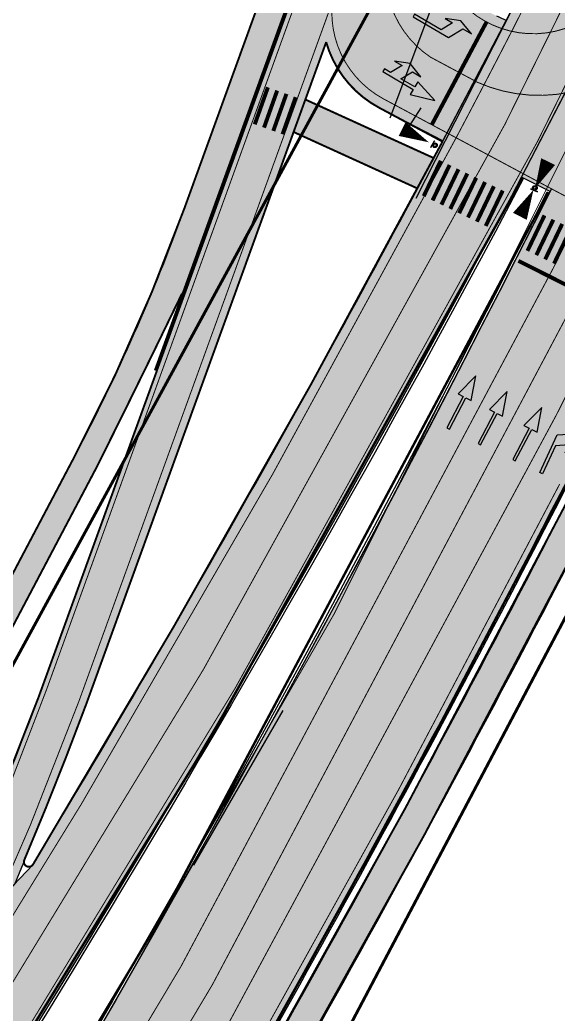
# Model space of a CAD drawing. Header units: metres. Extents: x 751 to 535790, y 161 to 6579518.
# Drawn here: x 535592.9 to 535647.7, y 6579113.8 to 6579214.9 of the extents above; entities that cross this region are included whole.
import ezdxf

# ---------------------------------------------------------------- set-up
doc = ezdxf.new("R2010")
doc.units = ezdxf.units.M
for name, pattern in [('08136_Kogujatee$0$911', [2, 1, 1]), ('08136_Kogujatee$0$921', [4, 1, -3]), ('08136_Kogujatee$0$923_rada', [1, 0.5, -0.5]), ('08136_Kogujatee$0$924', [4, 1, -3]), ('08136_Kogujatee$0$DOT', [0.25, 0, -0.25]), ('13132-geo$0$KATASTRIPIIR', [0.02, 0.01, 0.01])]:
    doc.linetypes.add(name, pattern=pattern)
for name, color, linetype, lineweight in [('-GEODEESIA', 7, 'Continuous', 9), ('-KOGUJATEE', 7, 'Continuous', 9), ('DP_KR-olemasolev', 36, 'Continuous', 9)]:
    doc.layers.add(name, color=color, linetype=linetype, lineweight=lineweight)
doc.layers.add('08136_Kogujatee$0$K-T_kate_kõnnitee', color=7, linetype='Continuous', true_color=0xffffcc)
for name, color, linetype in [('08136_Kogujatee$0$K-T_kate_sõidutee', 254, 'Continuous'), ('08136_Kogujatee$0$K-T_KM', 7, 'Continuous'), ('08136_Kogujatee$0$K-T_LK_foor', 1, 'Continuous'), ('08136_Kogujatee$0$K-T_tee', 250, 'Continuous'), ('08136_Kogujatee$0$K-T_tee äärekivi', 250, 'Continuous'), ('08136_Kogujatee$0$LM-post', 7, 'Continuous'), ('08136_Kogujatee$0$P', 1, 'Continuous'), ('13132-geo$0$PIIR', 7, 'Continuous')]:
    doc.layers.add(name, color=color, linetype=linetype)

# ---------------------------------------------------------------- blocks, each defined once
blk = doc.blocks.new('13132-geo')
at = {"layer": '13132-geo$0$PIIR', "linetype": '13132-geo$0$KATASTRIPIIR', "lineweight": 0, "ltscale": 0.5, "flags": 128}
for points in [[(532578.52, 6577255.16), (532598.8200000001, 6577218.16), (533150.96, 6577538.17), (533539.46, 6577764.43), (533548.1, 6577769.46), (533555.02, 6577773.48), (533732.64, 6577876.68), (533814.89, 6577924.47), (533901.36, 6577974.71), (533987.84, 6578024.95), (534071.05, 6578073.3), (534072.04, 6578071.640000001), (534161.67, 6578123.42), (534245.29, 6578171.73), (534320.1, 6578214.95), (534326.95, 6578219.28), (534536.11, 6578340.71), (534541.46, 6578331.5), (534643.93, 6578390.96), (534799.24, 6578480.5), (534813.04, 6578456.16), (534900.8200000001, 6578505.94), (534945.38, 6578531.21), (534938.38, 6578544.41), (534981.47, 6578570.2), (535035.47, 6578600.49), (535064.34, 6578616.68), (535051.6, 6578638.9), (535116.8200000001, 6578675.75), (535203.59, 6578724.99), (535237.09, 6578745.4), (535262.28, 6578761.78), (535283.29, 6578776.02), (535306.5700000001, 6578793.07), (535332.9400000001, 6578813.49), (535351.11, 6578828.43), (535360.61, 6578814.9), (535433.13, 6578912.93), (535467.5700000001, 6578969.34), (535479, 6578983.11), (535513.98, 6579029.28), (535561.29, 6579092.49), (535630.21, 6579219.02), (535646.75, 6579264.23), (535656.62, 6579295.65), (535665.43, 6579327.15), (535677.58, 6579380.08), (535683, 6579412.43), (535693.2, 6579488.29), (535694.29, 6579496.41), (535651.63, 6579503.54), (535649.85, 6579493.9), (535649.27, 6579490.810000001), (535648.1, 6579477.82), (535641.8, 6579442.63), (535640.7, 6579431.48), (535638.52, 6579422.03), (535636.76, 6579414.4), (535632.03, 6579397.27), (535617.71, 6579332.52), (535608.21, 6579299.92), (535600.93, 6579275.88), (535598.75, 6579273.66), (535591.43, 6579262.16), (535585.25, 6579238.95), (535579.76, 6579218.36), (535567.03, 6579221.08), (535554.91, 6579180.93), (535561.04, 6579179.24), (535539.9, 6579139.71), (535522.83, 6579112.38), (535517.33, 6579115.59), (535509.41, 6579101.97), (535501.84, 6579088.75), (535486.83, 6579062.810000001), (535471.08, 6579035.5), (535454.4400000001, 6579010.96), (535446.09, 6579012.38), (535435.31, 6578993.75), (535416.12, 6578985.34), (535404.56, 6578937.92), (535379.09, 6578914.82), (535348.48, 6578883.94), (535342.36, 6578877.8), (535316.31, 6578855.51), (535236.86, 6578794.12), (535233.29, 6578791.43), (535207.5, 6578777.140000001), (535178.14, 6578760.87), (535156.25, 6578748.73), (535125.02, 6578731.4), (535102.13, 6578716.600000001), (535075.38, 6578701.36), (535028.34, 6578676.42), (535009.5700000001, 6578709.560000001), (535008.99, 6578709.23), (534938.5, 6578670.350000001), (534890.85, 6578643.32), (534875.77, 6578634.78), (534880, 6578627.36), (534684.5, 6578515.96), (534693.24, 6578500.93), (534632.5, 6578466.07), (534631.63, 6578459.560000001), (534515.83, 6578383.58), (534472.35, 6578358.66), (533785.18, 6577967.75), (533782.43, 6577966.18), (533556.42, 6577820.95), (533536.52, 6577809.47), (533532.1900000001, 6577806.97), (533173.58, 6577599.97), (533168.38, 6577596.97), (532991.84, 6577495.07), (532599.52, 6577267.350000001)], [(535731.43, 6579485.3), (535729.49, 6579479.78), (535708.24, 6579419.48), (535683, 6579412.43), (535677.58, 6579380.08), (535690.47, 6579363.76), (535630.21, 6579219.02), (535561.29, 6579092.49), (535513.98, 6579029.28), (535479, 6578983.11), (535467.5700000001, 6578969.34), (535433.13, 6578912.93), (535360.61, 6578814.9), (535242.98, 6578647.68), (535186.55, 6578567.350000001), (535185.17, 6578569.600000001), (535150.18, 6578519.58), (535154.25, 6578516.72), (535131.12, 6578483.04), (535080.35, 6578410.97), (534998.62, 6578298.33), (534986.47, 6578281.58), (534978.42, 6578287.45), (534848.14, 6578103.61), (534789.63, 6578021.05), (534799.84, 6578013.86), (534769.95, 6577971.77), (534659.8, 6577815.18), (534626.79, 6577769.36), (534540.6900000001, 6577650.32), (534455.0700000001, 6577532.32), (534418.45, 6577480.94), (534364.53, 6577405.28), (534277.65, 6577286.41), (534268.81, 6577274.32), (534188.6900000001, 6577165.4), (534141.75, 6577101.29), (534144.74, 6577100.84), (533888.67, 6576751.100000001), (533556.3, 6576293.640000001), (533520.05, 6576242.25), (533373.27, 6576040.57), (533365.58, 6576045.03), (533149.23, 6575741.41), (533155.72, 6575736.74), (533124.9, 6575691.640000001), (533122.81, 6575694.07), (533093.97, 6575667.4), (533075.67, 6575632.08), (533063.31, 6575612.9), (533112.93, 6575576.93), (533162.02, 6575646.640000001), (533163.13, 6575648.22), (533432.11, 6576030.36), (533574.97, 6576227.98), (533825.9400000001, 6576575.42), (533935.08, 6576727.75), (534036.84, 6576863.94), (534154.72, 6577026.810000001), (534192.15, 6577082.140000001), (534292.89, 6577221.5), (534382.11, 6577346.2), (534467.77, 6577464.59), (534565.66, 6577599.04), (534664.54, 6577736.42), (534757.77, 6577867.18), (534907.8200000001, 6578081.65), (534930.58, 6578065.73), (534962, 6578110.82), (534938.8, 6578126.12), (535035.14, 6578263.93), (535157.31, 6578434.68), (535215.25, 6578513.17), (535260.27, 6578577.19), (535258.03, 6578579.15), (535269.48, 6578595.71), (535386.38, 6578763.49), (535408.54, 6578738.69), (535436.4, 6578767.66), (535447.75, 6578820.57), (535458.1900000001, 6578850.100000001), (535467.46, 6578866.850000001), (535558.87, 6579005.600000001), (535618.47, 6579097.33), (535654.98, 6579166.51), (535675.34, 6579177.59), (535675.45, 6579194.38), (535688.75, 6579232.54), (535704.53, 6579267.76), (535715.83, 6579299.46), (535748.6, 6579391.34), (535756.45, 6579411.93), (535774.73, 6579465.34), (535777.54, 6579473.54)]]:
    blk.add_lwpolyline(points, close=True, dxfattribs=at)
blk = doc.blocks.new('08136_Kogujatee$0$t951')
at = {"layer": '08136_Kogujatee$0$K-T_KM'}
blk.add_hatch(color=256, dxfattribs=at).paths.add_polyline_path([(-0.7566655105215503, 3.601269957478507), (-0.1522668650172889, 3.601269957507611), (-0.1522668650172889, 0), (0.1477331349710695, 0), (0.1477331349710695, 3.601269957478507), (0.7521317804753309, 3.601269957478507), (-0.002266865023109695, 6.03999658099201)])
at = {"layer": '08136_Kogujatee$0$K-T_KM', "flags": 128}
blk.add_lwpolyline([(-0.7566655105215503, 3.601269957478507), (-0.1522668650172889, 3.601269957507611), (-0.1522668650172889, 0), (0.1477331349710695, 0), (0.1477331349710695, 3.601269957478507), (0.7521317804753309, 3.601269957478507), (-0.002266865023109695, 6.03999658099201), (-0.7566655105215503, 3.601269957478507)], close=True, dxfattribs=at)
blk = doc.blocks.new('08136_Kogujatee$0$t954')
at = {"layer": '08136_Kogujatee$0$K-T_KM'}
blk.add_hatch(color=256, dxfattribs=at).paths.add_polyline_path([(-0.1531127256909262, 0), (-0.1531127256909262, 3.601451427311986), (-0.7529067831943852, 3.601451427282882), (-0.003112725856817995, 6.039606937221834), (0.7466813315971645, 3.601451427326538), (0.1468872742974323, 3.601451427326538), (0.1468872742974323, 1.959999999962747), (1.346887274294522, 2.599999999962165), (1.346887274294522, 3.599999999918509), (1.946887274314895, 1.999999999985448), (1.346887274309074, 0.5), (1.346887274309074, 1.375999999974738), (0.1468872742974323, 0.7359999999025604), (0.1468872742974323, 0)])
at = {"layer": '08136_Kogujatee$0$K-T_KM', "flags": 128}
blk.add_lwpolyline([(-0.1531127256909262, 0), (-0.1531127256909262, 3.601451427311986), (-0.7529067831943852, 3.601451427282882), (-0.003112725856817995, 6.039606937221834), (0.7466813315971645, 3.601451427326538), (0.1468872742974323, 3.601451427326538), (0.1468872742974323, 1.959999999962747), (1.346887274294522, 2.599999999962165), (1.346887274294522, 3.599999999918509), (1.946887274314895, 1.999999999985448), (1.346887274309074, 0.5), (1.346887274309074, 1.375999999974738), (0.1468872742974323, 0.7359999999025604), (0.1468872742974323, 0), (-0.1531127256909262, 0)], close=True, dxfattribs=at)
blk = doc.blocks.new('08136_Kogujatee$0$t953')
at = {"layer": '08136_Kogujatee$0$K-T_KM'}
blk.add_hatch(color=256, dxfattribs=at).paths.add_polyline_path([(-0.1566967618461188, 0), (0.1433032381858954, 0), (0.1433032381713435, 4.19999999999709), (-1.35669676185776, 5.000000000014552), (-1.35669676185776, 5.999999999970896), (-1.956696761878133, 4.400000000037835), (-1.356696761872312, 2.900000000052387), (-1.356696761872312, 3.776000000027125), (-0.1566967618461188, 3.136000000013155)])
at = {"layer": '08136_Kogujatee$0$K-T_KM', "flags": 128}
blk.add_lwpolyline([(-0.1566967618461188, 0), (0.1433032381858954, 0), (0.1433032381713435, 4.19999999999709), (-1.35669676185776, 5.000000000014552), (-1.35669676185776, 5.999999999970896), (-1.956696761878133, 4.400000000037835), (-1.356696761872312, 2.900000000052387), (-1.356696761872312, 3.776000000027125), (-0.1566967618461188, 3.136000000013155), (-0.1566967618461188, 0)], close=True, dxfattribs=at)
blk = doc.blocks.new('08136_Kogujatee$0$t952')
at = {"layer": '08136_Kogujatee$0$K-T_KM'}
blk.add_hatch(color=256, dxfattribs=at).paths.add_polyline_path([(0.148118811005574, 0), (-0.1518811890264402, 0), (-0.1518811890118883, 4.19999999999709), (1.348118811017216, 5.000000000014552), (1.348118811017216, 5.999999999970896), (1.948118811037588, 4.400000000037835), (1.348118811031767, 2.900000000052387), (1.348118811031767, 3.776000000027125), (0.148118811005574, 3.136000000013155)])
at = {"layer": '08136_Kogujatee$0$K-T_KM', "flags": 128}
blk.add_lwpolyline([(0.148118811005574, 0), (-0.1518811890264402, 0), (-0.1518811890118883, 4.19999999999709), (1.348118811017216, 5.000000000014552), (1.348118811017216, 5.999999999970896), (1.948118811037588, 4.400000000037835), (1.348118811031767, 2.900000000052387), (1.348118811031767, 3.776000000027125), (0.148118811005574, 3.136000000013155), (0.148118811005574, 0)], close=True, dxfattribs=at)
blk = doc.blocks.new('08136_Kogujatee$0$m')
at = {"layer": '08136_Kogujatee$0$LM-post'}
h = blk.add_hatch(color=1, dxfattribs=at)
edge = h.paths.add_edge_path(flags=16)
edge.add_arc((0, 0), 0.1443904097841155, 0, 360)
edge = h.paths.add_edge_path()
edge.add_arc((0, 0), 0.2443904097841155, 0, 360)
at = {"layer": '08136_Kogujatee$0$LM-post', "const_width": 0.1502820000005467}
blk.add_lwpolyline([(0.2603836919734022, 0.4411749988939846), (0.2603836914495332, -0.3944871520070592)], dxfattribs=at)
at = {"layer": '08136_Kogujatee$0$LM-post'}
for radius in [0.2443904097841155, 0.1443904097841155]:
    blk.add_circle((0, 0), radius, dxfattribs=at)
blk = doc.blocks.new('08136_Kogujatee$0$post')
at = {"layer": '08136_Kogujatee$0$LM-post'}
blk.add_blockref('08136_Kogujatee$0$m', (-0.001628923695534468, -0.003849499858915806), dxfattribs=at)
blk = doc.blocks.new('08136_Kogujatee$0$foor')
at = {"layer": '08136_Kogujatee$0$K-T_LK_foor'}
blk.add_lwpolyline([(0.7158844860314275, -0.002936958328064065, 0, 1.199999999999999, 0), (3.115875112831418, 0.0037705934009864, 1.199999999999999, 1.199999999999999, 0)], format="xyseb", dxfattribs=at)
at = {"layer": '08136_Kogujatee$0$K-T_LK_foor', "color": 7, "const_width": 0.2499999999999999}
blk.add_lwpolyline([(0.7158844860314275, -0.002936958328064065), (3.117617785894254, -0.6197652620976442), (3.114132439783134, 0.627306448899617)], close=True, dxfattribs=at)
at = {"layer": '08136_Kogujatee$0$P', "const_width": 0.09999999999999996}
blk.add_lwpolyline([(0.7158844860314275, -0.002936958328064065), (0.7158844860314275, -0.002936958328064065)], dxfattribs=at)
blk = doc.blocks.new('08136_Kogujatee')
at = {"layer": '08136_Kogujatee$0$K-T_kate_kõnnitee'}
h = blk.add_hatch(color=256, dxfattribs=at)
edge = h.paths.add_edge_path()
edge.add_line((535576.0678040463, 6579127.951435029), (535578.2966095431, 6579126.819576512))
edge.add_line((535578.2966095431, 6579126.819576512), (535600.7731270901, 6579169.440436574))
edge.add_arc((534196.3997496755, 6579870.437426862), 1569.605480235208, 333.4737919367161, 334.2000399565988)
edge.add_line((535609.5455036317, 6579187.29729361), (535676.7834873393, 6579372.775994081))
edge.add_arc((535658.6860020295, 6579379.336750319), 19.24999992092957, 340.0732502060512, 395.3333972504342)
edge.add_arc((535663.3774058057, 6579380.199569573), 15.05840986182474, 43.00148201644927, 80.74863484557727)
edge.add_line((535665.7982873629, 6579395.062107716), (535664.6583463285, 6579395.202082039))
edge.add_line((535664.6583463285, 6579395.202082039), (535664.3536549292, 6579392.720718392))
edge.add_line((535664.3536549292, 6579392.720718392), (535665.493611, 6579392.580741))
edge.add_arc((535664.2748480338, 6579382.655289166), 9.999998864525349, 30.702107302702075, 82.99959781913918, ccw=False)
edge.add_arc((535658.6859294053, 6579379.336554225), 16.4999998682689, -19.92611412106089, 30.702106911663577, ccw=False)
edge.add_line((535674.1981219999, 6579373.713221001), (535609.679781, 6579195.736762))
edge.add_arc((535421.6531972641, 6579263.898381024), 200.0000062482627, 332.1953149515353, 340.0738854185836, ccw=False)
edge.add_line((535598.56177, 6579170.606584), (535576.0678037319, 6579127.951434433))
edge.add_line((535576.0678037319, 6579127.951434433), (535576.0678040463, 6579127.951435029))
blk.add_hatch(color=256, dxfattribs=at).paths.add_polyline_path([(535635.0556401815, 6579200.855292206), (535633.4066190679, 6579197.760463776), (535620.7935409773, 6579203.50773861), (535621.9901749261, 6579206.808701763)])
at = {"layer": '08136_Kogujatee$0$K-T_kate_kõnnitee', "linetype": 'Continuous'}
h = blk.add_hatch(color=256, dxfattribs=at)
edge = h.paths.add_edge_path()
edge.add_line((535660.0112298097, 6579178.549783665), (535662.8403920253, 6579179.650039613))
edge.add_line((535662.8403920253, 6579179.650039613), (535662.9901590905, 6579178.972830245))
edge.add_arc((535659.0845287722, 6579178.109087334), 4.000000000027115, -63.02956730224889, 12.470430179066682, ccw=False)
edge.add_arc((535670.3866885251, 6579155.899023091), 20.92038861503679, 116.9704326926764, 152.3717822686235)
edge.add_arc((534209.7554236731, 6579906.069839267), 1621.091191686605, 328.7909649068823, 332.8209826563001, ccw=False)
edge.add_arc((535607.5394964286, 6579069.327100607), 11.74999999855771, 169.6010104923439, 196.0314206072677, ccw=False)
edge.add_arc((534209.7554099087, 6579906.069812461), 1618.091191686855, 328.9486279094128, 332.8213860040316)
edge.add_arc((535670.3866885246, 6579155.899023093), 23.92038861353336, 116.9704326944709, 152.4009072389641, ccw=False)
edge.add_arc((535659.0845287713, 6579178.109087334), 1.000000000685935, 296.9704327362859, 372.4704302105816)
edge.add_line((535660.0609363515, 6579178.325023063), (535660.0112298097, 6579178.549783665))
at = {"layer": '08136_Kogujatee$0$K-T_kate_sõidutee'}
h = blk.add_hatch(color=256, dxfattribs=at)
edge = h.paths.add_edge_path()
edge.add_line((535700.866409153, 6579355.095897517), (535713.6516793764, 6579391.818033947))
edge.add_arc((535713.1794802871, 6579391.982435955), 0.5000000001350469, 340.8037997923976, 489.6628559856995)
edge.add_line((535712.8603458409, 6579392.367342703), (535709.4163181783, 6579389.511825451))
edge.add_line((535709.4163181783, 6579389.511825451), (535709.0316337224, 6579389.192875312))
edge.add_line((535709.0316337224, 6579389.192875312), (535710.0805288056, 6579398.623464596))
edge.add_line((535710.0805288056, 6579398.623464596), (535706.7044676642, 6579403.484078713))
edge.add_arc((535692.5653336052, 6579429.374905041), 29.49999999866592, 298.6392160163829, 327.9674743853885)
edge.add_line((535717.5738740999, 6579413.728087402), (535741.5846863159, 6579482.692474277))
edge.add_line((535741.5846863159, 6579482.692474277), (535753.4980491414, 6579479.654062939))
edge.add_line((535753.4980491414, 6579479.654062939), (535702.142326, 6579332.149017))
edge.add_arc((534804.9640514628, 6579644.512832916), 950.0000051555777, 333.40482414937156, 340.80379985636984, ccw=False)
edge.add_line((535654.4463931561, 6579219.213219765), (535642.9481089055, 6579196.96778269))
edge.add_arc((534318.1534816476, 6579900.472694976), 1499.999988673969, 324.5879430029365, 332.0303833867473, ccw=False)
edge.add_line((535540.6622879999, 6579031.293666), (535471.3024217356, 6578933.738335854))
edge.add_line((535471.3024217356, 6578933.738335854), (535460.9775604322, 6578941.079103378))
edge.add_line((535460.9775604322, 6578941.079103378), (535476.9200708315, 6578963.470559531))
edge.add_line((535476.9200708315, 6578963.470559531), (535489.0885767019, 6578980.58568203))
edge.add_line((535489.0885767019, 6578980.58568203), (535530.2709630674, 6579038.681687801))
edge.add_arc((534318.1534820634, 6579900.472694709), 1487.249988180411, 324.5879430020308, 328.1398792761792)
edge.add_line((535581.3333282158, 6579115.43180175), (535594.2819846617, 6579128.997842407))
edge.add_arc((534327.2890117387, 6579895.423577653), 1480.769935231052, 328.8295383653977, 332.100041649847)
edge.add_line((535635.9430902493, 6579202.528128194), (535642.4626295291, 6579214.922679286))
edge.add_arc((534804.9640843038, 6579644.512901459), 941.2500051746963, 332.8446965883006, 334.3853065717208)
edge.add_line((535653.7096286678, 6579237.594515092), (535663.1249380248, 6579266.445424978))
edge.add_arc((534804.9640514358, 6579644.512832919), 937.7500051819429, 336.2238506435609, 338.9583892202692)
edge.add_line((535680.1848087661, 6579307.817572844), (535680.7257769093, 6579308.129814264))
edge.add_line((535680.7257769093, 6579308.129814264), (535687.9319901231, 6579327.854994426))
edge.add_line((535687.9319901231, 6579327.854994426), (535687.6673475406, 6579327.953259909))
edge.add_arc((535719.9031624714, 6579318.791772593), 33.51239493213059, 152.2104910450775, 164.1347372344093, ccw=False)
edge.add_line((535690.2558741219, 6579334.416077621), (535700.866409153, 6579355.095897517))
h = blk.add_hatch(color=256, dxfattribs=at)
edge = h.paths.add_edge_path()
edge.add_line((535327.5711535427, 6578683.389688428), (535296.7457613313, 6578643.867847758))
edge.add_arc((552598.2910024045, 6566461.180757231), 21160.37174707958, 144.8491424383722, 144.9636125474701)
edge.add_line((535272.4407567674, 6578609.27714063), (535075.2210837819, 6578327.799887177))
edge.add_line((535075.2210837819, 6578327.799887177), (535046.155275312, 6578290.67311009))
edge.add_line((535046.155275312, 6578290.67311009), (534861.050375788, 6578026.486389111))
edge.add_line((534861.050375788, 6578026.486389111), (534852.966269657, 6578034.229128374))
edge.add_line((534852.966269657, 6578034.229128374), (535261.5061379995, 6578617.212661999))
edge.add_arc((535425.2936543734, 6578502.435250655), 200.0005116865176, 144.9037837735345, 144.9783734246571, ccw=False)
edge.add_line((535261.655698, 6578617.425789), (535375.2591022023, 6578779.088834526))
edge.add_line((535375.2591022023, 6578779.088834526), (535519.0208810001, 6578983.668681001))
edge.add_arc((534131.7863223304, 6579958.502278802), 1695.500004178312, 324.903626799992, 333.329087242539)
edge.add_line((535646.8840717024, 6579197.450983542), (535643.9780351812, 6579198.910719628))
edge.add_line((535643.9780351812, 6579198.910719628), (535654.3939180797, 6579219.010084459))
edge.add_arc((535654.8934891332, 6579218.989377884), 0.4999999997638523, 177.6265225842917, 310.7741638855893)
edge.add_arc((535640.4777900783, 6579235.705359036), 22.57343210961179, 310.7741635698993, 332.7330363708171)
edge.add_arc((534597.5507025626, 6579741.141920945), 1181.515826795186, 334.1167069500335, 335.1829747954353)
edge.add_line((535669.956851, 6579245.233964), (535671.880005, 6579249.381266))
edge.add_arc((534950.1963338386, 6579584.034727157), 795.5000064648705, 335.1222738824459, 340.6044683512804)
edge.add_line((535700.550569, 6579319.859062), (535741.056557, 6579434.910686))
edge.add_line((535741.056557, 6579434.910686), (535756.3073943069, 6579478.937561114))
edge.add_line((535756.3073943069, 6579478.937561114), (535766.2990338568, 6579476.389270481))
edge.add_line((535766.2990338568, 6579476.389270481), (535760.270486106, 6579458.908323599))
edge.add_line((535760.270486106, 6579458.908323599), (535757.5748413542, 6579446.698554993))
edge.add_line((535757.5748413542, 6579446.698554993), (535752.149586632, 6579431.036660133))
edge.add_line((535752.149586632, 6579431.036660133), (535742.7026461029, 6579404.203940377))
edge.add_line((535742.7026461029, 6579404.203940377), (535739.8141337719, 6579395.999523122))
edge.add_line((535739.8141337719, 6579395.999523122), (535738.4478083346, 6579392.118665881))
edge.add_line((535738.4478083346, 6579392.118665881), (535738.0925844394, 6579391.109701847))
edge.add_line((535738.0925844394, 6579391.109701847), (535730.9648656611, 6579370.864408688))
edge.add_line((535730.9648656611, 6579370.864408688), (535711.6337343925, 6579315.95702081))
edge.add_arc((534952.7845769792, 6579583.062108654), 804.4856565898361, 335.75875219058724, 340.60859089849794, ccw=False)
edge.add_line((535686.3345274648, 6579252.756732068), (535676.3684412859, 6579223.002255169))
edge.add_arc((534455.1629843661, 6579800.739225978), 1350.971049079408, 334.23781295169863, 334.68175661658506, ccw=False)
edge.add_line((535671.8553611902, 6579213.557452054), (535671.179119181, 6579213.8838098))
edge.add_arc((535688.966430632, 6579205.300450821), 19.75000000041237, 154.2401270875827, 234.9535034004047)
edge.add_line((535677.6251707901, 6579189.131396267), (535687.0464805625, 6579182.523123544))
edge.add_line((535687.0464805625, 6579182.523123544), (535683.2868474738, 6579177.220647511))
edge.add_arc((535670.386688527, 6579155.899023091), 24.92038861549227, 58.82492837928949, 152.3821498078122)
edge.add_line((535648.3057489556, 6579167.451420089), (535647.7171067898, 6579166.306096771))
edge.add_arc((534209.6787477274, 6579906.113914666), 1617.179621920021, 324.8931312980676, 332.7761618852978, ccw=False)
edge.add_line((535532.6623127314, 6578976.068530675), (535473.9270615358, 6578892.151799708))
edge.add_line((535473.9270615358, 6578892.151799708), (535470.4253759843, 6578887.020691676))
edge.add_arc((535637.701308305, 6578768.385684142), 205.0743829599586, 144.6550694973622, 145.9707415731635)
edge.add_line((535467.7455218727, 6578883.148627658), (535451.3129372292, 6578864.202160386))
edge.add_line((535451.3129372292, 6578864.202160386), (535391.1408370074, 6578778.232562177))
edge.add_arc((535396.9305296459, 6578783.257869509), 7.666436892738719, 220.9571573370018, 242.7030154105623)
edge.add_line((535393.4146803209, 6578776.445156529), (535385.0379250555, 6578765.175663485))
edge.add_line((535385.0379250555, 6578765.175663485), (535327.5711535427, 6578683.389688428))
h = blk.add_hatch(color=256, dxfattribs=at)
edge = h.paths.add_edge_path()
edge.add_arc((535711.4474900942, 6579397.503584916), 1.766534059118228, 140.7033424913818, 143.0492322153541, ccw=False)
edge.add_line((535710.0804097366, 6579398.62239405), (535709.0316337224, 6579389.192875312))
edge.add_arc((535690.2791607812, 6579413.89051516), 31.0101379467503, 301.08101714922145, 307.20874776329157, ccw=False)
edge.add_arc((535731.8424879304, 6579344.938559795), 49.50000000106113, 121.0810171522289, 160.0738851283767)
edge.add_line((535685.3059099941, 6579361.808560212), (535640.4317317633, 6579238.021326018))
edge.add_arc((534877.9839512545, 6579514.416719678), 811.0000195064079, 339.33104195496685, 340.0738831260441, ccw=False)
edge.add_line((535636.784279439, 6579228.159678565), (535636.2571653693, 6579226.762430041))
edge.add_arc((535645.1794582558, 6579223.500115904), 9.500000204208742, 159.9157532856557, 204.8860408871298)
edge.add_arc((535639.8924415355, 6579220.945491546), 3.630057712313111, 203.4248831467135, 244.3317747975838)
edge.add_arc((535645.1794775588, 6579223.500168701), 9.000000203676883, 220.3451162881728, 245.3799854146945)
edge.add_arc((535635.5943479817, 6579201.119334426), 15.35148301320882, 63.57729754763858, 67.65751882902669, ccw=False)
edge.add_line((535642.4256052432, 6579214.867132611), (535635.9783566792, 6579202.594711369))
edge.add_line((535635.9783566792, 6579202.594711369), (535629.4908639167, 6579205.981011588))
edge.add_arc((535634.6810167579, 6579215.679584345), 11.00000000145387, 195.9974074408847, 241.8467135598168, ccw=False)
edge.add_line((535624.1070009174, 6579212.648051888), (535606.7442059664, 6579164.75207967))
edge.add_line((535606.7442059664, 6579164.75207967), (535599.688929194, 6579145.289810179))
edge.add_arc((534998.8871556794, 6579374.080166588), 642.8901914354852, 337.3944223524584, 339.15274679817315, ccw=False)
edge.add_line((535592.3858952374, 6579126.962695763), (535581.3333282159, 6579115.43180175))
edge.add_arc((535335.8078992898, 6579243.302316613), 276.8277529809516, 332.4893397470144, 333.0568668037853)
edge.add_arc((535351.2129694618, 6579235.368591985), 259.4999990254142, 333.0772775653199, 339.8593235276609)
edge.add_line((535594.8445534738, 6579146.015915662), (535606.8716623408, 6579179.187843466))
edge.add_line((535606.8716623408, 6579179.187843466), (535677.0185205594, 6579372.690792054))
edge.add_arc((535658.6859294648, 6579379.336550152), 19.49999992156352, 340.0738839260351, 430.5582718020049)
edge.add_line((535665.176465196, 6579397.724669764), (535666.531770306, 6579405.756609997))
edge.add_arc((536475.3441390373, 6582420.270805804), 3121.133333348041, 254.9809254143298, 255.3297591920027)
edge.add_arc((535692.5653336054, 6579429.37490504), 29.49999999678391, 254.9391381842405, 298.6392160175214)
edge.add_line((535706.7044676641, 6579403.484078713), (535710.0791934642, 6579398.625387127))
edge.add_line((535710.0791934642, 6579398.625387127), (535710.0791974966, 6579398.62539238))
edge.add_arc((535692.5575474439, 6579429.298978124), 35.32530372047108, 252.2740487622176, 299.73627237480787, ccw=False)
edge.add_arc((536158.7363962985, 6580940.889578515), 1617.166997464971, 252.73447700845992, 252.8472871641169, ccw=False)
edge.add_arc((535662.992206871, 6579378.054899503), 24.33723959178242, 21.775060998941115, 49.61520223465942, ccw=False)
edge.add_arc((535658.6859097759, 6579379.33634093), 27.99999991086083, -5.379140170953008, 16.061624070712412, ccw=False)
edge.add_arc((535728.8089451328, 6579348.788832664), 50.64016636172211, 120.38358977501409, 146.5373807404358, ccw=False)
edge.add_arc((535690.3945385144, 6579413.734066725), 24.81658798847805, 301.0533347772982, 322.3217265871368)
at = {"layer": '08136_Kogujatee$0$K-T_kate_kõnnitee'}
blk.add_lwpolyline([(535576.0678040463, 6579127.951435029), (535578.2966095431, 6579126.819576512), (535600.7731270901, 6579169.440436574, 0.003168865390136866), (535609.5455036317, 6579187.29729361), (535676.7834873393, 6579372.775994081, 0.2459018507098111), (535674.3901639554, 6579390.469665264, 0.1662086690377937), (535665.7982873629, 6579395.062107716), (535664.6583463285, 6579395.202082039), (535664.3536549292, 6579392.720718392), (535665.493611, 6579392.580741, -0.2322358350651172), (535672.8731819934, 6579387.76103401, -0.2245722724794182), (535674.1981219999, 6579373.713221001), (535609.679781, 6579195.736762, -0.0343902968530226), (535598.56177, 6579170.606584), (535576.0678037319, 6579127.951434433)], format="xyb", close=True, dxfattribs=at)
at = {"layer": '08136_Kogujatee$0$K-T_kate_kõnnitee', "flags": 128}
blk.add_lwpolyline([(535635.0556401815, 6579200.855292206), (535633.4066190679, 6579197.760463776), (535620.7935409773, 6579203.50773861), (535621.9901749261, 6579206.808701763)], close=True, dxfattribs=at)
at = {"layer": '08136_Kogujatee$0$K-T_kate_kõnnitee', "linetype": 'Continuous', "flags": 128}
blk.add_lwpolyline([(535660.0112298097, 6579178.549783665), (535662.8403920253, 6579179.650039613), (535662.9901590905, 6579178.972830245, -0.3418891063298507), (535660.8986513254, 6579174.54412459, 0.1557079100172272), (535651.8517409037, 6579165.600485685, -0.0175860822748659), (535596.2464493029, 6579066.08216816, -0.1158384152612743), (535595.982494241, 6579071.447996739, 0.01689970354711669), (535649.1881790421, 6579166.980908634, -0.1558380753222377), (535659.5380594105, 6579177.217846648, 0.3418891063122957), (535660.0609363515, 6579178.325023063)], format="xyb", close=True, dxfattribs=at)
at = {"layer": '08136_Kogujatee$0$K-T_kate_sõidutee', "flags": 128}
for points in [[(535654.4463931561, 6579219.213219765), (535642.9481089055, 6579196.96778269, -0.03248519211498643), (535540.6622879999, 6579031.293666), (535471.3024217356, 6578933.738335854)], [(535460.9775604322, 6578941.079103378), (535476.9200708315, 6578963.470559531), (535489.0885767019, 6578980.58568203), (535530.2709630674, 6579038.681687801, 0.01549948669070179), (535581.3333282158, 6579115.43180175), (535594.2819846617, 6579128.997842407, 0.0142712313739508), (535635.9430902493, 6579202.528128194), (535642.4626295291, 6579214.922679286, 0.006722280430031147), (535653.7096286678, 6579237.594515092)], [(535641.4300920398, 6579215.318352772, -0.01780520510259858), (535642.4256052432, 6579214.867132611), (535635.9783566792, 6579202.594711369), (535629.4908639167, 6579205.981011588, -0.2027676479451899), (535624.1070009174, 6579212.648051888), (535606.7442059664, 6579164.75207967), (535599.688929194, 6579145.289810179, -0.007672288259235085), (535592.3858952374, 6579126.962695763), (535581.3333282159, 6579115.43180175, 0.002476308995345904), (535582.5878479839, 6579117.870017172, 0.02960089904011554), (535594.8445534738, 6579146.015915662), (535606.8716623408, 6579179.187843466), (535677.0185205594, 6579372.690792054, 0.4166919028455957)]]:
    blk.add_lwpolyline(points, format="xyb", dxfattribs=at)
at = {"layer": '08136_Kogujatee$0$K-T_kate_sõidutee', "linetype": 'Continuous'}
for points in [[(535375.2591022023, 6578779.088834526), (535519.0208810001, 6578983.668681001, 0.03677957735099482), (535646.8840717024, 6579197.450983542), (535643.9780351812, 6579198.910719628), (535654.3939180797, 6579219.010084459, 0.6565502365459359)], [(535676.3684412859, 6579223.002255169, -0.001937072084195939), (535671.8553611902, 6579213.557452054), (535671.179119181, 6579213.8838098, 0.3674992868940997), (535677.6251707901, 6579189.131396267), (535687.0464805625, 6579182.523123544), (535683.2868474738, 6579177.220647511, 0.4325170495611544), (535648.3057489556, 6579167.451420089), (535647.7171067898, 6579166.306096771, -0.03440978082793941), (535532.6623127314, 6578976.068530675), (535473.9270615358, 6578892.151799708)]]:
    blk.add_lwpolyline(points, format="xyb", dxfattribs=at)
at = {"layer": '08136_Kogujatee$0$K-T_kate_sõidutee'}
blk.add_lwpolyline([(535619.6986779515, 6579144.645255884), (535610.59803188, 6579128.922164898)], dxfattribs=at)
at = {"layer": '08136_Kogujatee$0$K-T_KM', "linetype": '08136_Kogujatee$0$911', "const_width": 0.1}
for points in [[(535769.553215, 6579516.412468), (535741.2925789979, 6579434.828259994), (535700.786376, 6579319.776028, -0.02392521175308485), (535672.106718, 6579249.275903), (535669.510118, 6579243.676312, -0.044147598616887), (535520.375749, 6578984.673202), (535383.3667377535, 6578788.924514409)], [(535753.2549192879, 6579479.716071334), (535701.9062264555, 6579332.231218004, -0.03727444504479961), (535645.5974204626, 6579202.516666397, -0.03181232056635528), (535546.326691187, 6579039.751720503)], [(535654.6398464645, 6579237.221640273, -0.006955015364188704), (535642.9818506646, 6579213.744634882, -0.0005847579688704427)], [(535636.0015004661, 6579227.261715593), (535635.8698539631, 6579226.904299198, 0.3982341494678144), (535641.0302595515, 6579214.401597714, 0.2029270341466038)], [(535637.3311055698, 6579202.919524787, -0.01955628354435771), (535578.7944299044, 6579101.977592751)], [(535653.4388800237, 6579186.457626586, -0.002038209365077584), (535647.5237303287, 6579174.710948723)], [(535647.8609539244, 6579167.679799993, -0.01632942713750369), (535596.6003993726, 6579075.390535838)]]:
    blk.add_lwpolyline(points, format="xyb", dxfattribs=at)
at = {"layer": '08136_Kogujatee$0$K-T_KM', "linetype": '08136_Kogujatee$0$921', "const_width": 0.1}
for points in [[(535749.6079714838, 6579480.646197253), (535698.3647332862, 6579333.464233061, -0.03727444504487221), (535642.2782574022, 6579204.261847355, -0.03178910813282927), (535543.3353783956, 6579042.017520844)], [(535759.9538558297, 6579478.007559217), (535744.5968856692, 6579433.674294819), (535704.0877459456, 6579318.613721464, -0.02392521175308099), (535675.281944314, 6579247.803511119), (535672.6853442925, 6579242.203920072, -0.008598262011910345), (535647.1934404024, 6579189.61903196)]]:
    blk.add_lwpolyline(points, format="xyb", dxfattribs=at)
at = {"layer": '08136_Kogujatee$0$K-T_KM', "linetype": 'ByBlock', "const_width": 0.1}
for points in [[(535669.8660205378, 6579396.187017418, -0.3484920606665043), (535677.4885869996, 6579372.520387999), (535595.64752, 6579146.758491, -0.03053794911813487), (535583.0336570002, 6579117.643623, -0.00801607405739628), (535578.8781145468, 6579109.782463435, -0.006947227148283162), (535574.4891678909, 6579102.049081882, -0.003776816595458476), (535571.5633134611, 6579097.141927303, -0.00480957850430695)], [(535632.3522346369, 6579237.740222935), (535598.937985117, 6579145.565662717, -0.02624569285397373), (535582.8353477668, 6579108.393275847, -0.008016074057736937)], [(535634.7313106817, 6579211.115919743, -0.3608330751658084), (535630.967843608, 6579223.651614691)], [(535641.0302595516, 6579214.401597714, 0.1893948078343723), (535648.3332510003, 6579214.010505, 0.1998296619711222), (535659.9377321448, 6579224.092684521)], [(535633.2710611013, 6579205.092241522), (535629.9626959931, 6579206.862700021, -0.3051973986247605), (535624.736557483, 6579216.732071764)], [(535637.6337754945, 6579209.562677182), (535634.7313106817, 6579211.115919743, -0.3775162595752377)]]:
    blk.add_lwpolyline(points, format="xyb", dxfattribs=at)
at = {"layer": '08136_Kogujatee$0$K-T_KM', "flags": 128}
for points in [[(535645.1075928246, 6579220.118677498), (535633.2367565979, 6579196.747558417)], [(535635.5331755546, 6579218.131559754), (535630.5864735462, 6579204.910389732)], [(535633.7451215852, 6579205.970102393), (535632.2763025038, 6579203.706523479)]]:
    blk.add_lwpolyline(points, dxfattribs=at)
at = {"layer": '08136_Kogujatee$0$K-T_KM', "linetype": '08136_Kogujatee$0$923_rada', "const_width": 0.1, "flags": 128}
blk.add_lwpolyline([(535637.6337754945, 6579209.562677182), (535639.503318685, 6579208.56219854, 0.1784062548528812), (535650.1805899303, 6579207.87151404, 0.1824839888571093), (535660.8157791247, 6579216.630040636, 0.1998296619665084)], format="xyb", dxfattribs=at)
at = {"layer": '08136_Kogujatee$0$K-T_KM', "const_width": 0.4, "flags": 128}
blk.add_lwpolyline([(535640.4257205647, 6579214.702339508), (535634.8517388572, 6579204.246348074)], dxfattribs=at)
at = {"layer": '08136_Kogujatee$0$K-T_KM', "linetype": '08136_Kogujatee$0$923_rada', "const_width": 0.1}
blk.add_lwpolyline([(535642.9818506646, 6579213.744634882, -0.002313847402060668), (535638.9590943418, 6579206.007028313, -0.0005847579688704427), (535637.3311055698, 6579202.919524787)], format="xyb", dxfattribs=at)
at = {"layer": '08136_Kogujatee$0$K-T_KM', "linetype": 'Continuous', "const_width": 0.4, "flags": 128}
for points in [[(535616.8409661449, 6579204.284733926), (535618.1787005133, 6579208.054810947)], [(535617.7833966397, 6579203.950331829), (535619.121131008, 6579207.72040885)], [(535618.7258271343, 6579203.615929731), (535620.0635615027, 6579207.386006753)], [(535619.668257629, 6579203.281527635), (535621.0059919974, 6579207.051604657)], [(535634.033050054, 6579196.981391818), (535635.7665969955, 6579200.586642016)], [(535634.9342777234, 6579196.548045897), (535636.667824665, 6579200.153296094)], [(535635.8355053929, 6579196.114699976), (535637.5690523344, 6579199.719950173)], [(535636.7367330623, 6579195.681354054), (535638.4702800039, 6579199.286604252)], [(535637.6379607318, 6579195.248008133), (535639.3715076733, 6579198.85325833)], [(535638.5391884012, 6579194.814662212), (535640.2727353427, 6579198.419912409)], [(535639.4404160706, 6579194.38131629), (535641.1739630122, 6579197.986566488)], [(535640.3416437401, 6579193.947970369), (535642.0751906816, 6579197.553220566)], [(535644.5867064545, 6579191.412764419), (535646.320253396, 6579195.018014616)], [(535645.487934124, 6579190.979418498), (535647.2214810655, 6579194.584668695)], [(535646.3891617934, 6579190.546072576), (535648.1227087349, 6579194.151322774)], [(535647.2903894628, 6579190.112726655), (535649.0239364044, 6579193.717976852)]]:
    blk.add_lwpolyline(points, dxfattribs=at)
at = {"layer": '08136_Kogujatee$0$K-T_KM', "linetype": 'ByBlock', "const_width": 0.1}
blk.add_lwpolyline([(535633.2001191226, 6579205.130205841), (535647.2888563481, 6579197.590673854)], dxfattribs=at)
at = {"layer": '08136_Kogujatee$0$K-T_KM', "linetype": '08136_Kogujatee$0$923_rada', "const_width": 0.1, "flags": 128}
blk.add_lwpolyline([(535647.2888563481, 6579197.590673854), (535656.5666133116, 6579192.667918361)], dxfattribs=at)
at = {"layer": '08136_Kogujatee$0$K-T_KM', "linetype": '08136_Kogujatee$0$911', "const_width": 0.4}
blk.add_lwpolyline([(535653.0122037138, 6579185.690571019), (535643.6673725368, 6579190.400158391)], dxfattribs=at)
at = {"layer": '08136_Kogujatee$0$K-T_KM', "linetype": '08136_Kogujatee$0$921', "const_width": 0.1, "flags": 128}
for points in [[(535647.1934404024, 6579189.61903196, -0.03655669831550278), (535523.4479798196, 6578982.522876957), (535379.8555358152, 6578777.36825095, -0.0004567008580918335), (535379.8516024699, 6578777.36264218), (535371.0785733497, 6578764.876979216, 0.0003331850124180441)], [(535650.3161602131, 6579188.038329273, -0.03760274977600376), (535526.5202106391, 6578980.372551913), (535382.9277666304, 6578775.217925901, -0.000456700858091833), (535382.919899842, 6578775.206708221), (535374.306743508, 6578762.948574163, 0.0003331850126951364)]]:
    blk.add_lwpolyline(points, format="xyb", dxfattribs=at)
at = {"layer": '08136_Kogujatee$0$K-T_KM', "linetype": '08136_Kogujatee$0$924', "const_width": 0.1}
blk.add_lwpolyline([(535647.5237303287, 6579174.710948723, -0.03555635650804063), (535529.3876260706, 6578978.365581873), (535473.5236377117, 6578898.551106129, -0.0004567008644160261)], format="xyb", dxfattribs=at)
at = {"layer": '08136_Kogujatee$0$K-T_tee', "const_width": 0.2}
for points in [[(535664.24462, 6579392.734107), (535665.493611, 6579392.580741, -0.2322358350651172), (535672.8731819934, 6579387.76103401, -0.2245722724794182), (535674.1981219999, 6579373.713221001), (535609.679781, 6579195.736762, -0.0343902968530226), (535598.56177, 6579170.606584), (535576.0678040463, 6579127.951435029)], [(535624.1070009174, 6579212.648051888), (535606.7442059664, 6579164.75207967), (535599.688929194, 6579145.289810179, -0.0110130945593527), (535593.3936618222, 6579129.451431199, 0.9307028836170661), (535594.2819846617, 6579128.997842407, 0.01419781782544243), (535635.9783566792, 6579202.594711369, -0.01419781782544243)], [(535635.9816572078, 6579202.507489239), (535629.4908639167, 6579205.981011588, -0.2028766550551918), (535624.105732238, 6579212.652480555, -0.378278873903951)], [(535609.433451891, 6579187.065551535, -0.003127865804839452), (535600.7731270901, 6579169.440436574), (535578.2999486558, 6579126.817880805, -0.02602711792903586)], [(535606.8716623408, 6579179.187843466), (535595.1774535547, 6579146.92889504, -0.0009362038498223229), (535594.8445534542, 6579146.015915608)], [(535594.8445534541, 6579146.015915608, -0.02960089898469098), (535582.5878479839, 6579117.870017172, -0.002476320967067337), (535581.333321083, 6579115.431790274, -0.006947227148695017)]]:
    blk.add_lwpolyline(points, format="xyb", dxfattribs=at)
for points in [[(535635.134351626, 6579200.819426551), (535621.9708860309, 6579206.81749094)], [(535633.4066190679, 6579197.760463776), (535620.7935409773, 6579203.50773861)]]:
    blk.add_lwpolyline(points, dxfattribs=at)
at = {"layer": '08136_Kogujatee$0$K-T_tee', "linetype": 'Continuous', "const_width": 0.2, "flags": 128}
for points in [[(535662.8405295219, 6579179.649417888), (535662.9901590905, 6579178.972830245, -0.3418891063298507), (535660.8986513254, 6579174.54412459, 0.1557079100172272), (535651.8517409037, 6579165.600485685, -0.0175860328599073), (535596.2466152831, 6579066.082442129, -0.0175860328599073)], [(535660.0098174093, 6579178.556170188), (535660.0609363515, 6579178.325023063, -0.3418891063122957), (535659.5380594105, 6579177.217846648, 0.1558380753222377), (535649.1881790421, 6579166.980908634, -0.01689970270187711), (535595.9824952827, 6579071.448002416, -0.01689970270187711)]]:
    blk.add_lwpolyline(points, format="xyb", dxfattribs=at)
at = {"layer": '08136_Kogujatee$0$K-T_tee äärekivi', "linetype": '08136_Kogujatee$0$DOT', "ltscale": 4, "const_width": 0.25, "flags": 128}
blk.add_lwpolyline([(535665.1348591974, 6579397.606797202, -0.4166919028510945), (535676.9010039493, 6579372.733393067), (535606.7554449933, 6579179.234028548)], format="xyb", dxfattribs=at)
at = {"layer": '08136_Kogujatee$0$K-T_tee äärekivi'}
for points in [[(535665.093253199, 6579397.488924639, -0.4166919028555869), (535676.7834873393, 6579372.775994081), (535606.6379283819, 6579179.276629558)], [(535665.176465196, 6579397.724669764, -0.4166919028455957), (535677.0185205594, 6579372.690792054), (535606.8716623408, 6579179.187843466)], [(535643.978035181, 6579198.910719628, -0.03269474243327783), (535541.208258, 6579032.062596), (535490.8974628109, 6578961.205903799, 0.001508511094255607)], [(535644.1990057694, 6579198.793792304, -0.03269474243328477), (535541.4121002923, 6579031.917860655), (535492.796348844, 6578963.448433257, 0.003625134780576592), (535491.9654577079, 6578962.260064204)], [(535646.5732347812, 6579197.389155452, -0.03675081511149787), (535518.8163344719, 6578983.812419367), (535383.4492102992, 6578791.178565552)], [(535647.0252002821, 6579197.732006702, -0.0368260084614432), (535519.0208810001, 6578983.668681001), (535383.6576970243, 6578791.040434275, 0.0003254587614914733)], [(535596.7996236316, 6579063.974762782, -0.2558145599493664), (535597.2434096549, 6579075.491112302, 0.0004925190527408832), (535598.8771056397, 6579078.226330553, 0.01577234835832512), (535648.3057489804, 6579167.451420138, -0.1658137620820584), (535659.9641612637, 6579178.535204179, -0.1658137620820584)], [(535597.0233729683, 6579064.086280648, -0.2558145599469834), (535597.4579134495, 6579075.362706219, 0.0004925190527952464), (535599.0918620036, 6579078.098347335, 0.01577219969103319), (535648.5277072898, 6579167.336374785, -0.1658038008546082), (535660.0687194974, 6579178.308119225, -0.1658038008546082)]]:
    blk.add_lwpolyline(points, format="xyb", dxfattribs=at)
at = {"layer": '08136_Kogujatee$0$K-T_tee äärekivi', "linetype": '08136_Kogujatee$0$DOT', "ltscale": 4, "const_width": 0.25}
for points in [[(535644.0885204752, 6579198.852255966, -0.032694742433215), (535541.3101791461, 6579031.990228328), (535490.9966248886, 6578961.129650311, 0.001508511094252614)], [(535646.7193541509, 6579197.401553608, -0.03676213780862895), (535518.918607736, 6578983.740550185), (535383.5534536617, 6578791.109499914)], [(535596.9114983, 6579064.030521715, -0.2558145599481875), (535597.3506615523, 6579075.42690926, 0.0004925190528298643), (535598.9844838216, 6579078.162338944, 0.01577227411404776), (535648.4167284162, 6579167.393898008, -0.1658088001963203), (535660.0164403805, 6579178.421661702, -0.1658088001963203)]]:
    blk.add_lwpolyline(points, format="xyb", dxfattribs=at)
at = {"layer": '08136_Kogujatee$0$K-T_KM'}
for name, p, rotation in [('08136_Kogujatee$0$t953', (535633.0161730696, 6579215.351247715), 239.7016903959564), ('08136_Kogujatee$0$post', (535635.1697212963, 6579202.157681637), 149.7392013407155), ('08136_Kogujatee$0$post', (535645.3476203581, 6579197.815981513), 247.390711735404), ('08136_Kogujatee$0$t951', (535636.5129736984, 6579173.348022223), 332.1313037325103), ('08136_Kogujatee$0$t951', (535639.6941482577, 6579171.751424343), 332.1313037325103), ('08136_Kogujatee$0$t951', (535643.2189057061, 6579170.125303727), 332.1313037325103), ('08136_Kogujatee$0$t952', (535645.9819898122, 6579168.805609033), 335.3219118280537)]:
    blk.add_blockref(name, p, dxfattribs=dict(at, rotation=rotation))
at = {"layer": '08136_Kogujatee$0$K-T_KM', "xscale": -1, "rotation": 239.3787391186862}
blk.add_blockref('08136_Kogujatee$0$t954', (535629.953274761, 6579209.803785245), dxfattribs=at)
at = {"layer": '08136_Kogujatee$0$K-T_LK_foor'}
for p, rotation in [((535634.7388355919, 6579202.357588445), 153.3371028133622), ((535645.268101716, 6579197.584207049), 63.9120388236498), ((535645.3017480593, 6579197.808306575), 242.6398787397416)]:
    blk.add_blockref('08136_Kogujatee$0$foor', p, dxfattribs=dict(at, rotation=rotation))

msp = doc.modelspace()

# ---------------------------------------------------------------- linework, layer by layer
at = {"layer": 'DP_KR-olemasolev', "ltscale": 0.5, "const_width": 0.3, "flags": 128}
for points in [[(535467.46, 6578866.850000001), (535558.87, 6579005.600000001), (535618.47, 6579097.33), (535654.98, 6579166.51), (535675.34, 6579177.59), (535675.45, 6579194.38), (535688.75, 6579232.54)], [(535630.21, 6579219.02), (535561.29, 6579092.49), (535513.98, 6579029.28), (535479, 6578983.11), (535467.5700000001, 6578969.34), (535433.13, 6578912.93)], [(535433.13, 6578912.93), (535467.5700000001, 6578969.34), (535479, 6578983.11), (535513.98, 6579029.28), (535561.29, 6579092.49), (535630.21, 6579219.02)]]:
    msp.add_lwpolyline(points, dxfattribs=at)

# ---------------------------------------------------------------- block references
at = {"layer": '-GEODEESIA', "ltscale": 0.5}
msp.add_blockref('13132-geo', (0, 0), dxfattribs=at)
at = {"layer": '-KOGUJATEE', "ltscale": 0.5}
msp.add_blockref('08136_Kogujatee', (0, 0), dxfattribs=at)

doc.saveas('drawing.dxf')
